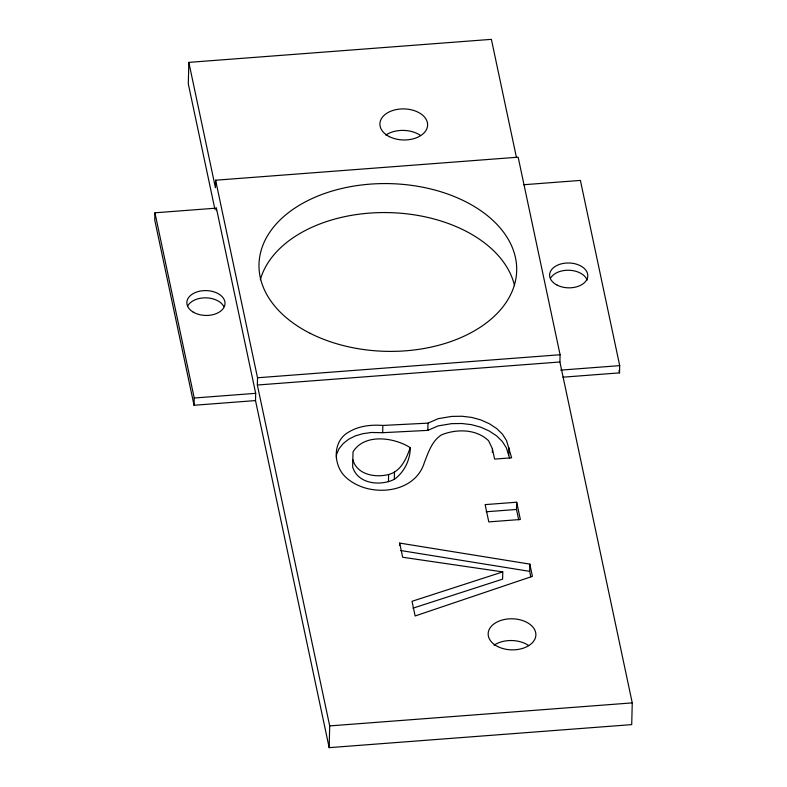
<?xml version="1.0" encoding="UTF-8"?>
<svg xmlns="http://www.w3.org/2000/svg" width="787" height="787" viewBox="0 0 787 787"><rect width="100%" height="100%" fill="white"/><g stroke="black" fill="none" stroke-linecap="round" stroke-linejoin="round"><path stroke-width="1.18" d="M336.442 458.28L336.482 454.611L338.99 448.816L343.132 443.632L348.621 439.274L355.163 435.959L362.768 433.696L371.434 432.476L382.679 432.693L427.823 430.381L438.064 425.915L451.6 423.652L461.88 423.504L471.57 424.675L480.66 427.164L489.16 430.971L496.538 435.811L502.273 441.428L506.346 447.803L509.661 458.309M255.509 400.583L255.686 393.333L216.386 208.132L154.931 212.805L154.754 220.055L194.055 405.266L255.509 400.583L329.163 747.65L631.715 724.62L632.246 702.88L559.911 361.99L560.088 354.74L518.161 157.184L215.608 180.213L215.422 187.709L188.831 62.38L491.383 39.35L516.459 157.518M188.831 62.38L188.3 83.875L214.94 209.401M194.055 405.266L194.232 398.015L154.931 212.805M216.327 210.542L216.386 208.132M329.163 747.65L329.694 725.909L257.349 385.02L257.526 377.77L215.608 180.213M382.679 432.693L382.856 425.442L428 423.14L438.241 418.664L451.777 416.402L462.058 416.254L471.747 417.425L480.837 419.914L489.337 423.721L496.715 428.571L502.45 434.178L506.523 440.553L511.629 457.798L494.6 459.096L492.416 448.806L488.579 440.75C476.312 428.856 456.509 428.758 441.409 434.906C431.866 441.074 428.335 452.397 424.409 462.431C416.559 488.717 384.42 495.348 361.302 486.671A47.84 31.136 1.4 0 1 342.345 473.449C333.009 460.592 333.855 440.248 348.798 432.024C358.97 425.856 371.198 424.547 382.856 425.442M388.444 481.742L388.621 474.492C401.026 471.344 406.397 458.565 410.243 447.636C394.139 437.415 364.529 433.106 353.038 451.846L352.635 466.898C357.623 484.054 380.318 486.356 394.317 479.332C404.223 472.338 410.401 459.647 410.243 447.636M394.317 479.332L394.494 472.092M399.599 545.499L399.658 543.079L529.818 564.112L532.415 576.33L415.123 615.975L412.014 601.298L502.775 571.903L502.598 579.143L412.998 608.164M427.823 430.381L428 423.14M492.328 452.427L492.416 448.806M508.766 454.935L508.943 447.695M518.712 519.823L516.508 509.455L516.685 502.214L485.126 504.615L488.796 521.899L520.355 519.489L516.685 502.214M530.822 576.91L529.641 571.352L529.818 564.112M562.892 377.189L619.526 372.871L619.703 365.63L580.403 180.42L523.758 184.729M388.621 474.492C375.35 477.965 356.895 474.768 352.812 459.647M257.526 377.77L560.088 354.74M257.349 385.02L559.911 361.99M194.232 398.015L255.686 393.333M560.659 370.126L619.703 365.63M486.159 511.766L516.508 509.455M329.694 725.909L632.246 702.88M502.775 571.903L402.669 557.255L399.658 543.079M400.691 550.526L529.641 571.352M619.015 370.47L619.526 372.871M494.059 645.202A23.866 15.533 1.4 0 1 528.687 645.537M550.831 277.732A19.095 12.425 1.4 0 1 570.054 270.295A19.095 12.425 1.4 0 1 587.132 280.152M385.807 135.069A23.866 15.533 1.4 0 1 420.435 135.403M187.503 306.379A19.095 12.425 1.4 0 1 205.594 297.84A19.095 12.425 1.4 0 1 223.911 306.694M260.33 279.749A128.881 83.875 1.4 0 1 388.916 212.608A128.881 83.875 1.4 0 1 514.521 285.612M193.159 312.075A19.095 12.425 1.4 0 0 224.61 305.877A19.095 12.425 1.4 0 0 200.036 291.121A19.095 12.425 1.4 0 0 193.159 312.075M557.176 285.16A19.095 12.425 1.4 0 0 587.643 277.221A19.095 12.425 1.4 0 0 561.269 263.861A19.095 12.425 1.4 0 0 557.176 285.16M389.358 136.623A23.866 15.533 1.4 0 0 427.439 126.697A23.866 15.533 1.4 0 0 394.474 109.993A23.866 15.533 1.4 0 0 389.358 136.623M497.62 646.511A23.866 15.533 1.4 0 0 535.701 636.585A23.866 15.533 1.4 0 0 502.736 619.881A23.866 15.533 1.4 0 0 497.62 646.511M310.098 333.285A128.881 83.875 1.4 0 0 515.711 279.66A128.881 83.875 1.4 0 0 337.721 189.49A128.881 83.875 1.4 0 0 310.098 333.285"/></g></svg>
